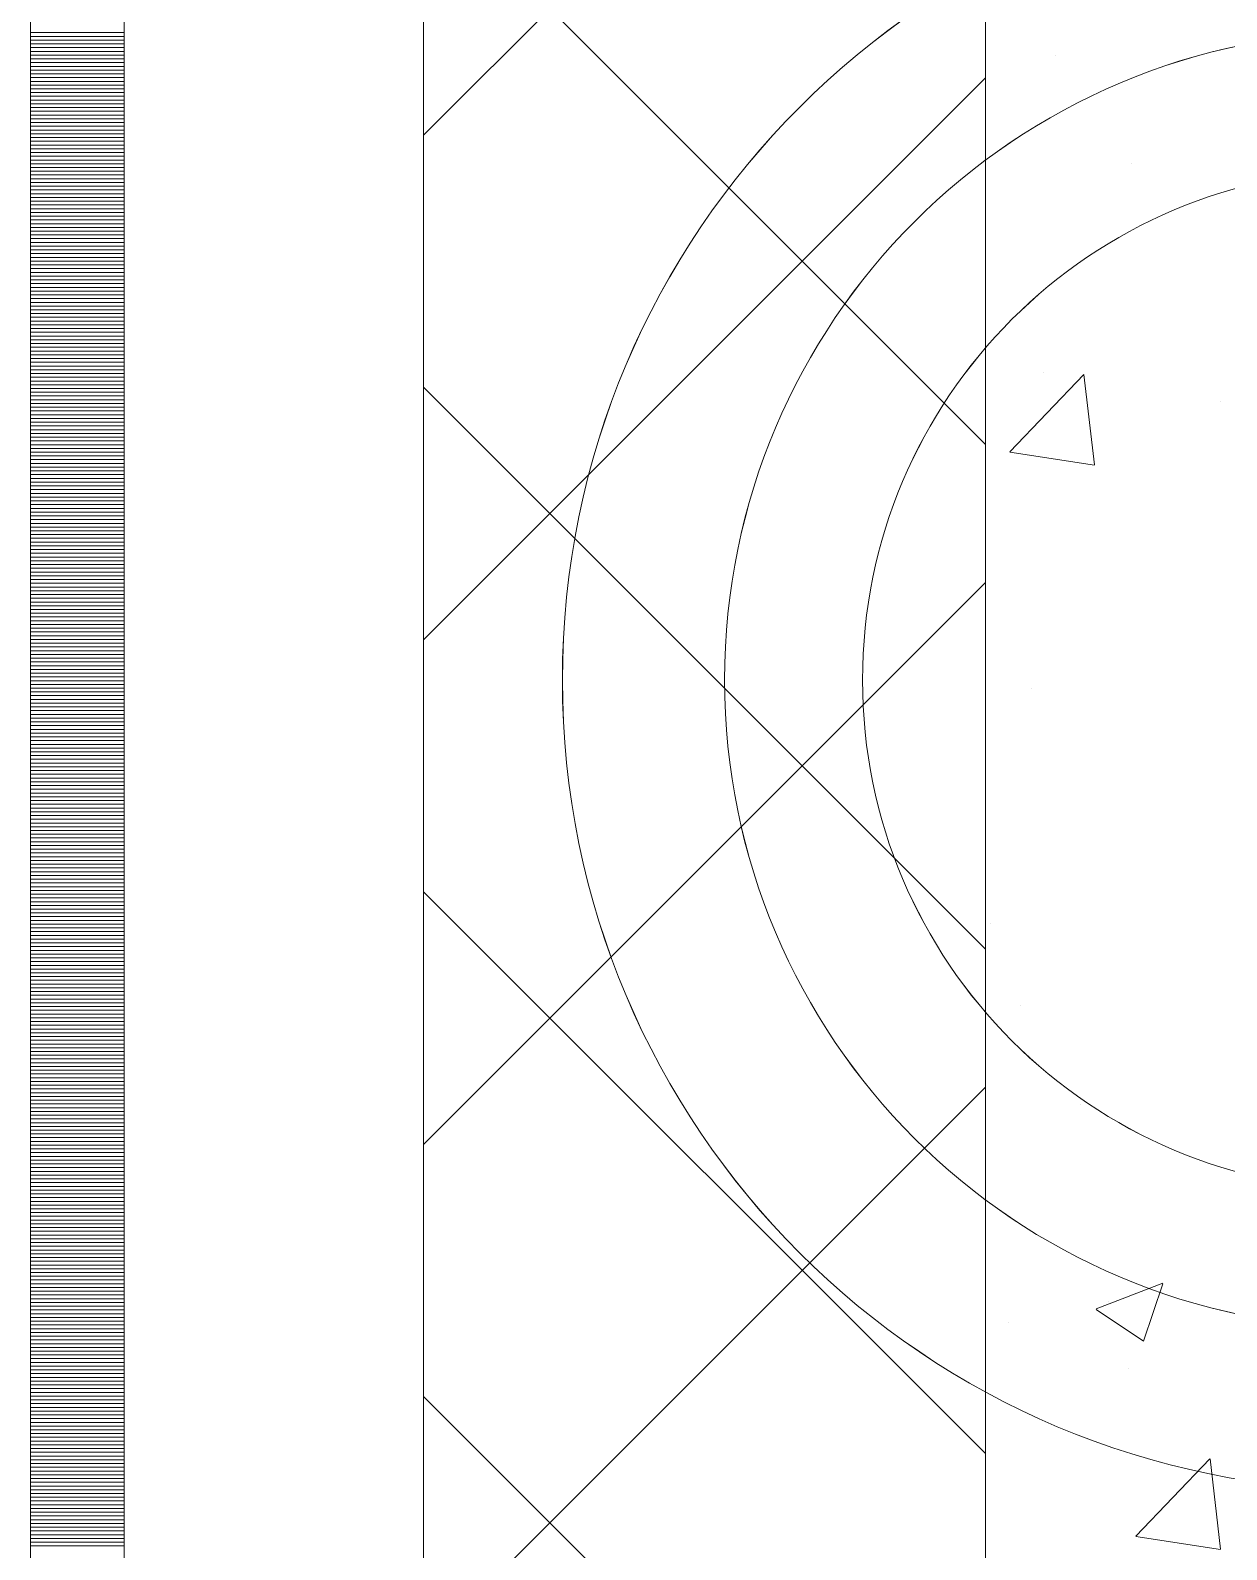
# Model space of a CAD drawing. Header units: millimetres. Extents: x 470010 to 1231400, y -134005 to 421770.
# Drawn here: x 672518.6 to 672838, y -55801.5 to -55395.9 of the extents above; entities that cross this region are included whole.
import ezdxf
from ezdxf.enums import TextEntityAlignment as Align

# ---------------------------------------------------------------- set-up
doc = ezdxf.new("R2010")
doc.units = ezdxf.units.MM
doc.linetypes.add('DASHED', pattern=[19.05, 12.7, -6.35])
doc.layers.get('Defpoints').update_dxf_attribs({"color": 140})
doc.layers.add('АР_Делит', color=120, linetype='Continuous', lineweight=0, plot=False)
for name, color, linetype, lineweight in [('АР_Стены ПЕНОблок', 52, 'Continuous', 20), ('АР_Тонкая', 254, 'Continuous', 5), ('АР_Утеплитель', 31, 'Continuous', 0), ('АР_Штриховка', 8, 'Continuous', 0)]:
    doc.layers.add(name, color=color, linetype=linetype, lineweight=lineweight)
doc.layers.add('РД_Оси_100', color=7, linetype='Continuous', lineweight=0, true_color=0x525252)
doc.styles.add('style1', font='ARIALN.TTF')

# ---------------------------------------------------------------- blocks, each defined once
blk = doc.blocks.new('СОШ_2200_АР_ОСИ_М100_28.05.24')
at = {"layer": 'АР_Делит', "color": 251, "linetype": 'DASHED', "true_color": 0x636466}
blk.add_lwpolyline([(114955, 135155), (114955, -355), (93595.036, -355), (93595.036, 13855), (94145, 13855), (94145, 68320), (66055, 68320), (66055, 13857.73), (83455, 13857.73), (83455, -355), (45245, -355), (45245, 13145), (44695, 13145), (44695, 26755), (45245, 26755), (45245, 68320), (20455, 68320), (20455, 26755), (27955, 26755), (27955, 13145), (-355, 13145), (-355, 100855)], dxfattribs=at)
blk = doc.blocks.new('A$C9108343f')
at = {"layer": 'АР_Делит', "color": 18, "true_color": 0x000000}
for radius in [216.34, 173.04, 136.21]:
    blk.add_circle((7158.34, 44796.92), radius, dxfattribs=at)
at = {"layer": 'АР_Стены ПЕНОблок', "color": 18, "linetype": 'Continuous', "lineweight": 20, "true_color": 0x000000}
blk.add_line((7054.96, 97555), (7054.96, 21355), dxfattribs=at)
at = {"layer": 'АР_Тонкая', "color": 18, "linetype": 'Continuous', "lineweight": 5, "true_color": 0x000000}
for p, q in [((6799.96, 97555), (6799.96, 21355)), ((6824.96, 97555), (6824.96, 21355)), ((6824.96, 21355), (6824.96, 97555)), ((6904.96, 21355), (6904.96, 97555))]:
    blk.add_line(p, q, dxfattribs=at)
at = {"layer": 'АР_Утеплитель', "color": 18, "linetype": 'Continuous', "lineweight": 0, "true_color": 0x000000}
for p, q in [((6904.96, 97555), (6904.96, 21355)), ((7054.96, 21355), (7054.96, 97555))]:
    blk.add_line(p, q, dxfattribs=at)
at = {"layer": 'АР_Штриховка', "color": 18, "linetype": 'Continuous', "lineweight": 0, "true_color": 0x000000}
for p, q in [((6904.96, 44942.37), (7054.96, 45092.37)), ((7054.96, 44859.8), (6904.96, 45009.8)), ((6799.96, 44969.75), (6824.96, 44969.75)), ((6799.96, 44968.75), (6824.96, 44968.75)), ((6799.96, 44967.75), (6824.96, 44967.75)), ((6799.96, 44966.75), (6824.96, 44966.75)), ((6799.96, 44965.75), (6824.96, 44965.75)), ((6799.96, 44964.75), (6824.96, 44964.75)), ((6799.96, 44963.75), (6824.96, 44963.75)), ((7073.54, 44963.68), (7073.54, 44963.68)), ((6799.96, 44962.75), (6824.96, 44962.75)), ((6799.96, 44961.75), (6824.96, 44961.75)), ((6799.96, 44960.75), (6824.96, 44960.75)), ((6799.96, 44959.75), (6824.96, 44959.75)), ((6799.96, 44958.75), (6824.96, 44958.75)), ((6799.96, 44957.75), (6824.96, 44957.75)), ((6799.96, 44956.75), (6824.96, 44956.75)), ((6799.96, 44955.75), (6824.96, 44955.75)), ((6799.96, 44954.75), (6824.96, 44954.75)), ((6904.96, 44807.66), (7054.96, 44957.66)), ((6799.96, 44953.75), (6824.96, 44953.75)), ((6799.96, 44952.75), (6824.96, 44952.75)), ((6799.96, 44951.75), (6824.96, 44951.75)), ((6799.96, 44950.75), (6824.96, 44950.75)), ((6799.96, 44949.75), (6824.96, 44949.75)), ((6799.96, 44948.75), (6824.96, 44948.75)), ((6799.96, 44947.75), (6824.96, 44947.75)), ((6799.96, 44946.75), (6824.96, 44946.75)), ((6799.96, 44945.75), (6824.96, 44945.75)), ((6799.96, 44944.75), (6824.96, 44944.75)), ((6799.96, 44943.75), (6824.96, 44943.75)), ((6799.96, 44942.75), (6824.96, 44942.75)), ((6799.96, 44941.75), (6824.96, 44941.75)), ((6799.96, 44940.75), (6824.96, 44940.75)), ((6799.96, 44939.75), (6824.96, 44939.75)), ((6799.96, 44938.75), (6824.96, 44938.75)), ((6799.96, 44937.75), (6824.96, 44937.75)), ((6799.96, 44936.75), (6824.96, 44936.75)), ((6799.96, 44935.75), (6824.96, 44935.75)), ((6799.96, 44934.75), (6824.96, 44934.75)), ((7093.9, 44934.73), (7093.9, 44934.73)), ((6799.96, 44933.75), (6824.96, 44933.75)), ((6799.96, 44932.75), (6824.96, 44932.75)), ((6799.96, 44931.75), (6824.96, 44931.75)), ((6799.96, 44930.75), (6824.96, 44930.75)), ((6799.96, 44929.75), (6824.96, 44929.75)), ((6799.96, 44928.75), (6824.96, 44928.75)), ((6799.96, 44927.75), (6824.96, 44927.75)), ((6799.96, 44926.75), (6824.96, 44926.75)), ((6799.96, 44925.75), (6824.96, 44925.75)), ((6799.96, 44924.75), (6824.96, 44924.75)), ((6799.96, 44923.75), (6824.96, 44923.75)), ((6799.96, 44922.75), (6824.96, 44922.75)), ((6799.96, 44921.75), (6824.96, 44921.75)), ((6799.96, 44920.75), (6824.96, 44920.75)), ((6799.96, 44919.75), (6824.96, 44919.75)), ((6799.96, 44918.75), (6824.96, 44918.75)), ((6799.96, 44917.75), (6824.96, 44917.75)), ((6799.96, 44916.75), (6824.96, 44916.75)), ((6799.96, 44915.75), (6824.96, 44915.75)), ((6799.96, 44914.75), (6824.96, 44914.75)), ((6799.96, 44913.75), (6824.96, 44913.75)), ((6799.96, 44912.75), (6824.96, 44912.75)), ((6799.96, 44911.75), (6824.96, 44911.75)), ((6799.96, 44910.75), (6824.96, 44910.75)), ((6799.96, 44909.75), (6824.96, 44909.75)), ((6799.96, 44908.75), (6824.96, 44908.75)), ((6799.96, 44907.75), (6824.96, 44907.75)), ((6799.96, 44906.75), (6824.96, 44906.75)), ((6799.96, 44905.75), (6824.96, 44905.75)), ((6799.96, 44904.75), (6824.96, 44904.75)), ((6799.96, 44903.75), (6824.96, 44903.75)), ((6799.96, 44902.75), (6824.96, 44902.75)), ((6799.96, 44901.75), (6824.96, 44901.75)), ((6799.96, 44900.75), (6824.96, 44900.75)), ((6799.96, 44899.75), (6824.96, 44899.75)), ((6799.96, 44898.75), (6824.96, 44898.75)), ((6799.96, 44897.75), (6824.96, 44897.75)), ((6799.96, 44896.75), (6824.96, 44896.75)), ((6799.96, 44895.75), (6824.96, 44895.75)), ((6799.96, 44894.75), (6824.96, 44894.75)), ((6799.96, 44893.75), (6824.96, 44893.75)), ((6799.96, 44892.75), (6824.96, 44892.75)), ((6799.96, 44891.75), (6824.96, 44891.75)), ((6799.96, 44890.75), (6824.96, 44890.75)), ((6799.96, 44889.75), (6824.96, 44889.75)), ((6799.96, 44888.75), (6824.96, 44888.75)), ((6799.96, 44887.75), (6824.96, 44887.75)), ((6799.96, 44886.75), (6824.96, 44886.75)), ((6799.96, 44885.75), (6824.96, 44885.75)), ((6799.96, 44884.75), (6824.96, 44884.75)), ((6799.96, 44883.75), (6824.96, 44883.75)), ((6799.96, 44882.75), (6824.96, 44882.75)), ((6799.96, 44881.75), (6824.96, 44881.75)), ((6799.96, 44880.75), (6824.96, 44880.75)), ((6799.96, 44879.75), (6824.96, 44879.75)), ((6799.96, 44878.75), (6824.96, 44878.75)), ((6799.96, 44877.75), (6824.96, 44877.75)), ((7061.43, 44857.85), (7081.21, 44878.47)), ((7070.45, 44879.12), (7070.45, 44879.12)), ((7084.07, 44854.35), (7081.26, 44878.47)), ((6799.96, 44876.75), (6824.96, 44876.75)), ((6799.96, 44875.75), (6824.96, 44875.75)), ((6799.96, 44874.75), (6824.96, 44874.75)), ((6799.96, 44873.75), (6824.96, 44873.75)), ((7054.96, 44725.09), (6904.96, 44875.09)), ((6799.96, 44872.75), (6824.96, 44872.75)), ((6799.96, 44871.75), (6824.96, 44871.75)), ((6799.96, 44870.75), (6824.96, 44870.75)), ((6799.96, 44869.75), (6824.96, 44869.75)), ((7117.71, 44871.24), (7117.71, 44871.24)), ((6799.96, 44868.75), (6824.96, 44868.75)), ((6799.96, 44867.75), (6824.96, 44867.75)), ((6799.96, 44866.75), (6824.96, 44866.75)), ((6799.96, 44865.75), (6824.96, 44865.75)), ((6799.96, 44864.75), (6824.96, 44864.75)), ((6799.96, 44863.75), (6824.96, 44863.75)), ((6799.96, 44862.75), (6824.96, 44862.75)), ((6799.96, 44861.75), (6824.96, 44861.75)), ((6799.96, 44860.75), (6824.96, 44860.75)), ((6799.96, 44859.75), (6824.96, 44859.75)), ((6799.96, 44858.75), (6824.96, 44858.75)), ((6799.96, 44857.75), (6824.96, 44857.75)), ((7061.47, 44857.76), (7084.06, 44854.26)), ((6799.96, 44856.75), (6824.96, 44856.75)), ((6799.96, 44855.75), (6824.96, 44855.75)), ((6799.96, 44854.75), (6824.96, 44854.75)), ((6799.96, 44853.75), (6824.96, 44853.75)), ((6799.96, 44852.75), (6824.96, 44852.75)), ((6799.96, 44851.75), (6824.96, 44851.75)), ((6799.96, 44850.75), (6824.96, 44850.75)), ((6799.96, 44849.75), (6824.96, 44849.75)), ((6799.96, 44848.75), (6824.96, 44848.75)), ((6799.96, 44847.75), (6824.96, 44847.75)), ((6799.96, 44846.75), (6824.96, 44846.75)), ((6799.96, 44845.75), (6824.96, 44845.75)), ((6799.96, 44844.75), (6824.96, 44844.75)), ((6799.96, 44843.75), (6824.96, 44843.75)), ((6799.96, 44842.75), (6824.96, 44842.75)), ((6799.96, 44841.75), (6824.96, 44841.75)), ((6799.96, 44840.75), (6824.96, 44840.75)), ((6799.96, 44839.75), (6824.96, 44839.75)), ((6799.96, 44838.75), (6824.96, 44838.75)), ((6799.96, 44837.75), (6824.96, 44837.75)), ((6799.96, 44836.75), (6824.96, 44836.75)), ((6799.96, 44835.75), (6824.96, 44835.75)), ((6799.96, 44834.75), (6824.96, 44834.75)), ((6799.96, 44833.75), (6824.96, 44833.75)), ((6799.96, 44832.75), (6824.96, 44832.75)), ((6799.96, 44831.75), (6824.96, 44831.75)), ((6799.96, 44830.75), (6824.96, 44830.75)), ((6799.96, 44829.75), (6824.96, 44829.75)), ((6799.96, 44828.75), (6824.96, 44828.75)), ((6799.96, 44827.75), (6824.96, 44827.75)), ((6799.96, 44826.75), (6824.96, 44826.75)), ((6799.96, 44825.75), (6824.96, 44825.75)), ((6799.96, 44824.75), (6824.96, 44824.75)), ((6799.96, 44823.75), (6824.96, 44823.75)), ((6799.96, 44822.75), (6824.96, 44822.75)), ((6799.96, 44821.75), (6824.96, 44821.75)), ((6904.96, 44672.96), (7054.96, 44822.96)), ((6799.96, 44820.75), (6824.96, 44820.75)), ((6799.96, 44819.75), (6824.96, 44819.75)), ((6799.96, 44818.75), (6824.96, 44818.75)), ((6799.96, 44817.75), (6824.96, 44817.75)), ((6799.96, 44816.75), (6824.96, 44816.75)), ((6799.96, 44815.75), (6824.96, 44815.75)), ((6799.96, 44814.75), (6824.96, 44814.75)), ((6799.96, 44813.75), (6824.96, 44813.75)), ((6799.96, 44812.75), (6824.96, 44812.75)), ((6799.96, 44811.75), (6824.96, 44811.75)), ((6799.96, 44810.75), (6824.96, 44810.75)), ((6799.96, 44809.75), (6824.96, 44809.75)), ((6799.96, 44808.75), (6824.96, 44808.75)), ((6799.96, 44807.75), (6824.96, 44807.75)), ((6799.96, 44806.75), (6824.96, 44806.75)), ((6799.96, 44805.75), (6824.96, 44805.75)), ((6799.96, 44804.75), (6824.96, 44804.75)), ((6799.96, 44803.75), (6824.96, 44803.75)), ((6799.96, 44802.75), (6824.96, 44802.75)), ((6799.96, 44801.75), (6824.96, 44801.75)), ((6799.96, 44800.75), (6824.96, 44800.75)), ((6799.96, 44799.75), (6824.96, 44799.75)), ((6799.96, 44798.75), (6824.96, 44798.75)), ((6799.96, 44797.75), (6824.96, 44797.75)), ((6799.96, 44796.75), (6824.96, 44796.75)), ((6799.96, 44795.75), (6824.96, 44795.75)), ((6799.96, 44794.75), (6824.96, 44794.75)), ((6799.96, 44793.75), (6824.96, 44793.75)), ((6799.96, 44792.75), (6824.96, 44792.75)), ((7067.37, 44794.57), (7067.37, 44794.57)), ((6799.96, 44791.75), (6824.96, 44791.75)), ((6799.96, 44790.75), (6824.96, 44790.75)), ((6799.96, 44789.75), (6824.96, 44789.75)), ((6799.96, 44788.75), (6824.96, 44788.75)), ((6799.96, 44787.75), (6824.96, 44787.75)), ((6799.96, 44786.75), (6824.96, 44786.75)), ((6799.96, 44785.75), (6824.96, 44785.75)), ((6799.96, 44784.75), (6824.96, 44784.75)), ((6799.96, 44783.75), (6824.96, 44783.75)), ((6799.96, 44782.75), (6824.96, 44782.75)), ((6799.96, 44781.75), (6824.96, 44781.75)), ((6799.96, 44780.75), (6824.96, 44780.75)), ((6799.96, 44779.75), (6824.96, 44779.75)), ((6799.96, 44778.75), (6824.96, 44778.75)), ((6799.96, 44777.75), (6824.96, 44777.75)), ((6799.96, 44776.75), (6824.96, 44776.75)), ((6799.96, 44775.75), (6824.96, 44775.75)), ((6799.96, 44774.75), (6824.96, 44774.75)), ((6799.96, 44773.75), (6824.96, 44773.75)), ((6799.96, 44772.75), (6824.96, 44772.75)), ((6799.96, 44771.75), (6824.96, 44771.75)), ((6799.96, 44770.75), (6824.96, 44770.75)), ((6799.96, 44769.75), (6824.96, 44769.75)), ((6799.96, 44768.75), (6824.96, 44768.75)), ((6799.96, 44767.75), (6824.96, 44767.75)), ((6799.96, 44766.75), (6824.96, 44766.75)), ((6799.96, 44765.75), (6824.96, 44765.75)), ((6799.96, 44764.75), (6824.96, 44764.75)), ((6799.96, 44763.75), (6824.96, 44763.75)), ((6799.96, 44762.75), (6824.96, 44762.75)), ((6799.96, 44761.75), (6824.96, 44761.75)), ((6799.96, 44760.75), (6824.96, 44760.75)), ((6799.96, 44759.75), (6824.96, 44759.75)), ((6799.96, 44758.75), (6824.96, 44758.75)), ((6799.96, 44757.75), (6824.96, 44757.75)), ((6799.96, 44756.75), (6824.96, 44756.75)), ((6799.96, 44755.75), (6824.96, 44755.75)), ((6799.96, 44754.75), (6824.96, 44754.75)), ((6799.96, 44753.75), (6824.96, 44753.75)), ((6799.96, 44752.75), (6824.96, 44752.75)), ((6799.96, 44751.75), (6824.96, 44751.75)), ((6799.96, 44750.75), (6824.96, 44750.75)), ((6799.96, 44749.75), (6824.96, 44749.75)), ((6799.96, 44748.75), (6824.96, 44748.75)), ((6799.96, 44747.75), (6824.96, 44747.75)), ((6799.96, 44746.75), (6824.96, 44746.75)), ((6799.96, 44745.75), (6824.96, 44745.75)), ((6799.96, 44744.75), (6824.96, 44744.75)), ((6799.96, 44743.75), (6824.96, 44743.75)), ((6799.96, 44742.75), (6824.96, 44742.75)), ((6799.96, 44741.75), (6824.96, 44741.75)), ((6799.96, 44740.75), (6824.96, 44740.75)), ((7054.96, 44590.39), (6904.96, 44740.39)), ((6799.96, 44739.75), (6824.96, 44739.75)), ((6799.96, 44738.75), (6824.96, 44738.75)), ((6799.96, 44737.75), (6824.96, 44737.75)), ((6799.96, 44736.75), (6824.96, 44736.75)), ((6799.96, 44735.75), (6824.96, 44735.75)), ((6799.96, 44734.75), (6824.96, 44734.75)), ((6799.96, 44733.75), (6824.96, 44733.75)), ((6799.96, 44732.75), (6824.96, 44732.75)), ((6799.96, 44731.75), (6824.96, 44731.75)), ((7056.42, 44731.86), (7056.42, 44731.86)), ((6799.96, 44730.75), (6824.96, 44730.75)), ((6799.96, 44729.75), (6824.96, 44729.75)), ((6799.96, 44728.75), (6824.96, 44728.75)), ((6799.96, 44727.75), (6824.96, 44727.75)), ((6799.96, 44726.75), (6824.96, 44726.75)), ((6799.96, 44725.75), (6824.96, 44725.75)), ((6799.96, 44724.75), (6824.96, 44724.75)), ((6799.96, 44723.75), (6824.96, 44723.75)), ((6799.96, 44722.75), (6824.96, 44722.75)), ((6799.96, 44721.75), (6824.96, 44721.75)), ((6799.96, 44720.75), (6824.96, 44720.75)), ((6799.96, 44719.75), (6824.96, 44719.75)), ((6799.96, 44718.75), (6824.96, 44718.75)), ((6799.96, 44717.75), (6824.96, 44717.75)), ((6799.96, 44716.75), (6824.96, 44716.75)), ((6799.96, 44715.75), (6824.96, 44715.75)), ((6799.96, 44714.75), (6824.96, 44714.75)), ((6799.96, 44713.75), (6824.96, 44713.75)), ((6799.96, 44712.75), (6824.96, 44712.75)), ((6799.96, 44711.75), (6824.96, 44711.75)), ((6799.96, 44710.75), (6824.96, 44710.75)), ((6799.96, 44709.75), (6824.96, 44709.75)), ((6799.96, 44708.75), (6824.96, 44708.75)), ((6799.96, 44707.75), (6824.96, 44707.75)), ((7064.28, 44710.01), (7064.28, 44710.01)), ((6799.96, 44706.75), (6824.96, 44706.75)), ((6799.96, 44705.75), (6824.96, 44705.75)), ((6799.96, 44704.75), (6824.96, 44704.75)), ((6799.96, 44703.75), (6824.96, 44703.75)), ((6799.96, 44702.75), (6824.96, 44702.75)), ((6799.96, 44701.75), (6824.96, 44701.75)), ((6799.96, 44700.75), (6824.96, 44700.75)), ((6799.96, 44699.75), (6824.96, 44699.75)), ((6799.96, 44698.75), (6824.96, 44698.75)), ((6799.96, 44697.75), (6824.96, 44697.75)), ((6799.96, 44696.75), (6824.96, 44696.75)), ((6799.96, 44695.75), (6824.96, 44695.75)), ((6799.96, 44694.75), (6824.96, 44694.75)), ((6799.96, 44693.75), (6824.96, 44693.75)), ((6799.96, 44692.75), (6824.96, 44692.75)), ((6799.96, 44691.75), (6824.96, 44691.75)), ((6799.96, 44690.75), (6824.96, 44690.75)), ((6799.96, 44689.75), (6824.96, 44689.75)), ((6799.96, 44688.75), (6824.96, 44688.75)), ((6799.96, 44687.75), (6824.96, 44687.75)), ((6904.96, 44538.25), (7054.96, 44688.25)), ((6799.96, 44686.75), (6824.96, 44686.75)), ((6799.96, 44685.75), (6824.96, 44685.75)), ((6799.96, 44684.75), (6824.96, 44684.75)), ((6799.96, 44683.75), (6824.96, 44683.75)), ((7080.26, 44683.55), (7080.26, 44683.55)), ((6799.96, 44682.75), (6824.96, 44682.75)), ((6799.96, 44681.75), (6824.96, 44681.75)), ((6799.96, 44680.75), (6824.96, 44680.75)), ((6799.96, 44679.75), (6824.96, 44679.75)), ((6799.96, 44678.75), (6824.96, 44678.75)), ((6799.96, 44677.75), (6824.96, 44677.75)), ((6799.96, 44676.75), (6824.96, 44676.75)), ((6799.96, 44675.75), (6824.96, 44675.75)), ((6799.96, 44674.75), (6824.96, 44674.75)), ((6799.96, 44673.75), (6824.96, 44673.75)), ((6799.96, 44672.75), (6824.96, 44672.75)), ((6799.96, 44671.75), (6824.96, 44671.75)), ((6799.96, 44670.75), (6824.96, 44670.75)), ((6799.96, 44669.75), (6824.96, 44669.75)), ((6799.96, 44668.75), (6824.96, 44668.75)), ((6799.96, 44667.75), (6824.96, 44667.75)), ((6799.96, 44666.75), (6824.96, 44666.75)), ((6799.96, 44665.75), (6824.96, 44665.75)), ((6799.96, 44664.75), (6824.96, 44664.75)), ((6799.96, 44663.75), (6824.96, 44663.75)), ((6799.96, 44662.75), (6824.96, 44662.75)), ((6799.96, 44661.75), (6824.96, 44661.75)), ((6799.96, 44660.75), (6824.96, 44660.75)), ((6799.96, 44659.75), (6824.96, 44659.75)), ((6799.96, 44658.75), (6824.96, 44658.75)), ((6799.96, 44657.75), (6824.96, 44657.75)), ((6799.96, 44656.75), (6824.96, 44656.75)), ((6799.96, 44655.75), (6824.96, 44655.75)), ((6799.96, 44654.75), (6824.96, 44654.75)), ((6799.96, 44653.75), (6824.96, 44653.75)), ((6799.96, 44652.75), (6824.96, 44652.75)), ((6799.96, 44651.75), (6824.96, 44651.75)), ((6799.96, 44650.75), (6824.96, 44650.75)), ((6799.96, 44649.75), (6824.96, 44649.75)), ((6799.96, 44648.75), (6824.96, 44648.75)), ((6799.96, 44647.75), (6824.96, 44647.75)), ((6799.96, 44646.75), (6824.96, 44646.75)), ((6799.96, 44645.75), (6824.96, 44645.75)), ((6799.96, 44644.75), (6824.96, 44644.75)), ((6799.96, 44643.75), (6824.96, 44643.75)), ((6799.96, 44642.75), (6824.96, 44642.75)), ((6799.96, 44641.75), (6824.96, 44641.75)), ((6799.96, 44640.75), (6824.96, 44640.75)), ((6799.96, 44639.75), (6824.96, 44639.75)), ((6799.96, 44638.75), (6824.96, 44638.75)), ((6799.96, 44637.75), (6824.96, 44637.75)), ((6799.96, 44636.75), (6824.96, 44636.75)), ((6799.96, 44635.75), (6824.96, 44635.75)), ((6799.96, 44634.75), (6824.96, 44634.75)), ((7084.54, 44629.05), (7102.32, 44635.87)), ((7097.12, 44620.39), (7102.27, 44635.73)), ((6799.96, 44633.75), (6824.96, 44633.75)), ((6799.96, 44632.75), (6824.96, 44632.75)), ((6799.96, 44631.75), (6824.96, 44631.75)), ((6799.96, 44630.75), (6824.96, 44630.75)), ((7087.93, 44631.14), (7087.93, 44631.14)), ((6799.96, 44629.75), (6824.96, 44629.75)), ((6799.96, 44628.75), (6824.96, 44628.75)), ((6799.96, 44627.75), (6824.96, 44627.75)), ((6799.96, 44626.75), (6824.96, 44626.75)), ((7084.48, 44628.91), (7097.11, 44620.39)), ((6799.96, 44625.75), (6824.96, 44625.75)), ((6799.96, 44624.75), (6824.96, 44624.75)), ((6799.96, 44623.75), (6824.96, 44623.75)), ((6799.96, 44622.75), (6824.96, 44622.75)), ((7061.19, 44625.46), (7061.19, 44625.46)), ((6799.96, 44621.75), (6824.96, 44621.75)), ((6799.96, 44620.75), (6824.96, 44620.75)), ((6799.96, 44619.75), (6824.96, 44619.75)), ((6799.96, 44618.75), (6824.96, 44618.75)), ((6799.96, 44617.75), (6824.96, 44617.75)), ((6799.96, 44616.75), (6824.96, 44616.75)), ((6799.96, 44615.75), (6824.96, 44615.75)), ((6799.96, 44614.75), (6824.96, 44614.75)), ((6799.96, 44613.75), (6824.96, 44613.75)), ((6799.96, 44612.75), (6824.96, 44612.75)), ((6799.96, 44611.75), (6824.96, 44611.75)), ((6799.96, 44610.75), (6824.96, 44610.75)), ((7093.15, 44613.09), (7093.15, 44613.09)), ((6799.96, 44609.75), (6824.96, 44609.75)), ((6799.96, 44608.75), (6824.96, 44608.75)), ((6799.96, 44607.75), (6824.96, 44607.75)), ((6799.96, 44606.75), (6824.96, 44606.75)), ((6799.96, 44605.75), (6824.96, 44605.75)), ((6799.96, 44604.75), (6824.96, 44604.75)), ((6799.96, 44603.75), (6824.96, 44603.75)), ((6799.96, 44602.75), (6824.96, 44602.75)), ((7054.96, 44455.69), (6904.96, 44605.69)), ((6799.96, 44601.75), (6824.96, 44601.75)), ((6799.96, 44600.75), (6824.96, 44600.75)), ((6799.96, 44599.75), (6824.96, 44599.75)), ((6799.96, 44598.75), (6824.96, 44598.75)), ((6799.96, 44597.75), (6824.96, 44597.75)), ((6799.96, 44596.75), (6824.96, 44596.75)), ((6799.96, 44595.75), (6824.96, 44595.75)), ((6799.96, 44594.75), (6824.96, 44594.75)), ((6799.96, 44593.75), (6824.96, 44593.75)), ((6799.96, 44592.75), (6824.96, 44592.75)), ((6799.96, 44591.75), (6824.96, 44591.75)), ((6799.96, 44590.75), (6824.96, 44590.75)), ((6799.96, 44589.75), (6824.96, 44589.75)), ((6799.96, 44588.75), (6824.96, 44588.75)), ((6799.96, 44587.75), (6824.96, 44587.75)), ((6799.96, 44586.75), (6824.96, 44586.75)), ((6799.96, 44585.75), (6824.96, 44585.75)), ((7095.1, 44568.38), (7114.89, 44589)), ((7117.74, 44564.88), (7114.94, 44589)), ((6799.96, 44584.75), (6824.96, 44584.75)), ((6799.96, 44583.75), (6824.96, 44583.75)), ((6799.96, 44582.75), (6824.96, 44582.75)), ((6799.96, 44581.75), (6824.96, 44581.75)), ((6799.96, 44580.75), (6824.96, 44580.75)), ((6799.96, 44579.75), (6824.96, 44579.75)), ((6799.96, 44578.75), (6824.96, 44578.75)), ((6799.96, 44577.75), (6824.96, 44577.75)), ((6799.96, 44576.75), (6824.96, 44576.75)), ((6799.96, 44575.75), (6824.96, 44575.75)), ((6799.96, 44574.75), (6824.96, 44574.75)), ((6799.96, 44573.75), (6824.96, 44573.75)), ((6799.96, 44572.75), (6824.96, 44572.75)), ((6799.96, 44571.75), (6824.96, 44571.75)), ((6799.96, 44570.75), (6824.96, 44570.75)), ((6799.96, 44569.75), (6824.96, 44569.75)), ((6799.96, 44568.75), (6824.96, 44568.75)), ((6799.96, 44567.75), (6824.96, 44567.75)), ((6799.96, 44566.75), (6824.96, 44566.75)), ((6799.96, 44565.75), (6824.96, 44565.75)), ((7095.14, 44568.3), (7117.73, 44564.79))]:
    blk.add_line(p, q, dxfattribs=at)
at = {"layer": 'РД_Оси_100'}
blk.add_blockref('СОШ_2200_АР_ОСИ_М100_28.05.24', (7154.96, 6755), dxfattribs=at)
at = {"layer": 'Defpoints', "color": 18, "true_color": 0x000000, "style": 'style1'}
for p in [(143949.34, 316089.12), (143974.98, 281639.5), (143890.4, 273244.71), (143839.99, 264276.81), (143967.75, 254892.38), (12251.96, 104178.14), (12382.58, 96023.14)]:
    blk.add_attdef('АР-ПОМЕЩЕНИЕ:НАИМЕНОВАНИЕ', text='', height=100, dxfattribs=at).set_placement(p, align=Align.MIDDLE)
at = {"layer": 'Defpoints', "color": 18, "true_color": 0x000000, "style": 'style1', "flags": 8}
for p in [(143951.3, 279099.09), (143848.34, 269251.11), (143875.33, 260094.25), (144049.74, 250824.7), (163419.28, 238153.36), (155897.46, 237965.97), (183037.2, 237965.97), (143342.94, 237876.19)]:
    blk.add_attdef('АР-ПОМЕЩЕНИЕ:НАИМЕНОВАНИЕ', text='', height=100, dxfattribs=at).set_placement(p, align=Align.MIDDLE)

msp = doc.modelspace()

# ---------------------------------------------------------------- linework, layer by layer
at = {"layer": 'АР_Делит', "color": 18, "true_color": 0x000000}
for radius in [216.336, 173.036, 136.212]:
    msp.add_circle((672876.957, -55569.322), radius, dxfattribs=at)
at = {"layer": 'АР_Стены ПЕНОблок', "color": 18, "linetype": 'Continuous', "lineweight": 20, "true_color": 0x000000}
msp.add_line((672773.57, -2811.242), (672773.57, -79011.242), dxfattribs=at)
at = {"layer": 'АР_Тонкая', "color": 18, "linetype": 'Continuous', "lineweight": 5, "true_color": 0x000000}
for p, q in [((672518.57, -2811.242), (672518.57, -79011.242)), ((672543.57, -2811.242), (672543.57, -79011.242)), ((672543.57, -79011.242), (672543.57, -2811.242)), ((672623.57, -79011.242), (672623.57, -2811.242))]:
    msp.add_line(p, q, dxfattribs=at)
at = {"layer": 'АР_Утеплитель', "color": 18, "linetype": 'Continuous', "lineweight": 0, "true_color": 0x000000}
for p, q in [((672623.57, -2811.242), (672623.57, -79011.242)), ((672773.57, -79011.242), (672773.57, -2811.242))]:
    msp.add_line(p, q, dxfattribs=at)
at = {"layer": 'АР_Штриховка', "color": 18, "linetype": 'Continuous', "lineweight": 0, "true_color": 0x000000}
for p, q in [((672623.57, -55423.877), (672773.57, -55273.877)), ((672773.57, -55506.444), (672623.57, -55356.444)), ((672518.57, -55396.492), (672543.57, -55396.492)), ((672518.57, -55397.492), (672543.57, -55397.492)), ((672518.57, -55398.492), (672543.57, -55398.492)), ((672518.57, -55399.492), (672543.57, -55399.492)), ((672518.57, -55400.492), (672543.57, -55400.492)), ((672518.57, -55401.492), (672543.57, -55401.492)), ((672518.57, -55402.492), (672543.57, -55402.492)), ((672518.57, -55403.492), (672543.57, -55403.492)), ((672518.57, -55404.492), (672543.57, -55404.492)), ((672518.57, -55405.492), (672543.57, -55405.492)), ((672518.57, -55406.492), (672543.57, -55406.492)), ((672518.57, -55407.492), (672543.57, -55407.492)), ((672518.57, -55408.492), (672543.57, -55408.492)), ((672518.57, -55409.492), (672543.57, -55409.492)), ((672518.57, -55410.492), (672543.57, -55410.492)), ((672623.57, -55558.581), (672773.57, -55408.581)), ((672518.57, -55411.492), (672543.57, -55411.492)), ((672518.57, -55412.492), (672543.57, -55412.492)), ((672518.57, -55413.492), (672543.57, -55413.492)), ((672518.57, -55414.492), (672543.57, -55414.492)), ((672518.57, -55415.492), (672543.57, -55415.492)), ((672518.57, -55416.492), (672543.57, -55416.492)), ((672518.57, -55417.492), (672543.57, -55417.492)), ((672518.57, -55418.492), (672543.57, -55418.492)), ((672518.57, -55419.492), (672543.57, -55419.492)), ((672518.57, -55420.492), (672543.57, -55420.492)), ((672518.57, -55421.492), (672543.57, -55421.492)), ((672518.57, -55422.492), (672543.57, -55422.492)), ((672518.57, -55423.492), (672543.57, -55423.492)), ((672518.57, -55424.492), (672543.57, -55424.492)), ((672518.57, -55425.492), (672543.57, -55425.492)), ((672518.57, -55426.492), (672543.57, -55426.492)), ((672518.57, -55427.492), (672543.57, -55427.492)), ((672518.57, -55428.492), (672543.57, -55428.492)), ((672518.57, -55429.492), (672543.57, -55429.492)), ((672518.57, -55430.492), (672543.57, -55430.492)), ((672518.57, -55431.492), (672543.57, -55431.492)), ((672518.57, -55432.492), (672543.57, -55432.492)), ((672518.57, -55433.492), (672543.57, -55433.492)), ((672518.57, -55434.492), (672543.57, -55434.492)), ((672518.57, -55435.492), (672543.57, -55435.492)), ((672518.57, -55436.492), (672543.57, -55436.492)), ((672518.57, -55437.492), (672543.57, -55437.492)), ((672518.57, -55438.492), (672543.57, -55438.492)), ((672518.57, -55439.492), (672543.57, -55439.492)), ((672518.57, -55440.492), (672543.57, -55440.492)), ((672518.57, -55441.492), (672543.57, -55441.492)), ((672518.57, -55442.492), (672543.57, -55442.492)), ((672518.57, -55443.492), (672543.57, -55443.492)), ((672518.57, -55444.492), (672543.57, -55444.492)), ((672518.57, -55445.492), (672543.57, -55445.492)), ((672518.57, -55446.492), (672543.57, -55446.492)), ((672518.57, -55447.492), (672543.57, -55447.492)), ((672518.57, -55448.492), (672543.57, -55448.492)), ((672518.57, -55449.492), (672543.57, -55449.492)), ((672518.57, -55450.492), (672543.57, -55450.492)), ((672518.57, -55451.492), (672543.57, -55451.492)), ((672518.57, -55452.492), (672543.57, -55452.492)), ((672518.57, -55453.492), (672543.57, -55453.492)), ((672518.57, -55454.492), (672543.57, -55454.492)), ((672518.57, -55455.492), (672543.57, -55455.492)), ((672518.57, -55456.492), (672543.57, -55456.492)), ((672518.57, -55457.492), (672543.57, -55457.492)), ((672518.57, -55458.492), (672543.57, -55458.492)), ((672518.57, -55459.492), (672543.57, -55459.492)), ((672518.57, -55460.492), (672543.57, -55460.492)), ((672518.57, -55461.492), (672543.57, -55461.492)), ((672518.57, -55462.492), (672543.57, -55462.492)), ((672518.57, -55463.492), (672543.57, -55463.492)), ((672518.57, -55464.492), (672543.57, -55464.492)), ((672518.57, -55465.492), (672543.57, -55465.492)), ((672518.57, -55466.492), (672543.57, -55466.492)), ((672518.57, -55467.492), (672543.57, -55467.492)), ((672518.57, -55468.492), (672543.57, -55468.492)), ((672518.57, -55469.492), (672543.57, -55469.492)), ((672518.57, -55470.492), (672543.57, -55470.492)), ((672518.57, -55471.492), (672543.57, -55471.492)), ((672518.57, -55472.492), (672543.57, -55472.492)), ((672518.57, -55473.492), (672543.57, -55473.492)), ((672518.57, -55474.492), (672543.57, -55474.492)), ((672518.57, -55475.492), (672543.57, -55475.492)), ((672518.57, -55476.492), (672543.57, -55476.492)), ((672518.57, -55477.492), (672543.57, -55477.492)), ((672518.57, -55478.492), (672543.57, -55478.492)), ((672518.57, -55479.492), (672543.57, -55479.492)), ((672518.57, -55480.492), (672543.57, -55480.492)), ((672518.57, -55481.492), (672543.57, -55481.492)), ((672518.57, -55482.492), (672543.57, -55482.492)), ((672518.57, -55483.492), (672543.57, -55483.492)), ((672518.57, -55484.492), (672543.57, -55484.492)), ((672518.57, -55485.492), (672543.57, -55485.492)), ((672518.57, -55486.492), (672543.57, -55486.492)), ((672518.57, -55487.492), (672543.57, -55487.492)), ((672518.57, -55488.492), (672543.57, -55488.492)), ((672518.57, -55489.492), (672543.57, -55489.492)), ((672518.57, -55490.492), (672543.57, -55490.492)), ((672518.57, -55491.492), (672543.57, -55491.492)), ((672773.57, -55641.148), (672623.57, -55491.148)), ((672780.039, -55508.395), (672799.823, -55487.776)), ((672802.683, -55511.892), (672799.876, -55487.77)), ((672518.57, -55492.492), (672543.57, -55492.492)), ((672518.57, -55493.492), (672543.57, -55493.492)), ((672518.57, -55494.492), (672543.57, -55494.492)), ((672518.57, -55495.492), (672543.57, -55495.492)), ((672518.57, -55496.492), (672543.57, -55496.492)), ((672518.57, -55497.492), (672543.57, -55497.492)), ((672518.57, -55498.492), (672543.57, -55498.492)), ((672518.57, -55499.492), (672543.57, -55499.492)), ((672518.57, -55500.492), (672543.57, -55500.492)), ((672518.57, -55501.492), (672543.57, -55501.492)), ((672518.57, -55502.492), (672543.57, -55502.492)), ((672518.57, -55503.492), (672543.57, -55503.492)), ((672518.57, -55504.492), (672543.57, -55504.492)), ((672518.57, -55505.492), (672543.57, -55505.492)), ((672518.57, -55506.492), (672543.57, -55506.492)), ((672518.57, -55507.492), (672543.57, -55507.492)), ((672518.57, -55508.492), (672543.57, -55508.492)), ((672518.57, -55509.492), (672543.57, -55509.492)), ((672518.57, -55510.492), (672543.57, -55510.492)), ((672518.57, -55511.492), (672543.57, -55511.492)), ((672780.079, -55508.479), (672802.669, -55511.982)), ((672518.57, -55512.492), (672543.57, -55512.492)), ((672518.57, -55513.492), (672543.57, -55513.492)), ((672518.57, -55514.492), (672543.57, -55514.492)), ((672518.57, -55515.492), (672543.57, -55515.492)), ((672518.57, -55516.492), (672543.57, -55516.492)), ((672518.57, -55517.492), (672543.57, -55517.492)), ((672518.57, -55518.492), (672543.57, -55518.492)), ((672518.57, -55519.492), (672543.57, -55519.492)), ((672518.57, -55520.492), (672543.57, -55520.492)), ((672518.57, -55521.492), (672543.57, -55521.492)), ((672518.57, -55522.492), (672543.57, -55522.492)), ((672518.57, -55523.492), (672543.57, -55523.492)), ((672518.57, -55524.492), (672543.57, -55524.492)), ((672518.57, -55525.492), (672543.57, -55525.492)), ((672518.57, -55526.492), (672543.57, -55526.492)), ((672518.57, -55527.492), (672543.57, -55527.492)), ((672518.57, -55528.492), (672543.57, -55528.492)), ((672518.57, -55529.492), (672543.57, -55529.492)), ((672518.57, -55530.492), (672543.57, -55530.492)), ((672518.57, -55531.492), (672543.57, -55531.492)), ((672518.57, -55532.492), (672543.57, -55532.492)), ((672518.57, -55533.492), (672543.57, -55533.492)), ((672518.57, -55534.492), (672543.57, -55534.492)), ((672518.57, -55535.492), (672543.57, -55535.492)), ((672518.57, -55536.492), (672543.57, -55536.492)), ((672518.57, -55537.492), (672543.57, -55537.492)), ((672518.57, -55538.492), (672543.57, -55538.492)), ((672518.57, -55539.492), (672543.57, -55539.492)), ((672518.57, -55540.492), (672543.57, -55540.492)), ((672518.57, -55541.492), (672543.57, -55541.492)), ((672518.57, -55542.492), (672543.57, -55542.492)), ((672518.57, -55543.492), (672543.57, -55543.492)), ((672518.57, -55544.492), (672543.57, -55544.492)), ((672623.57, -55693.285), (672773.57, -55543.285)), ((672518.57, -55545.492), (672543.57, -55545.492)), ((672518.57, -55546.492), (672543.57, -55546.492)), ((672518.57, -55547.492), (672543.57, -55547.492)), ((672518.57, -55548.492), (672543.57, -55548.492)), ((672518.57, -55549.492), (672543.57, -55549.492)), ((672518.57, -55550.492), (672543.57, -55550.492)), ((672518.57, -55551.492), (672543.57, -55551.492)), ((672518.57, -55552.492), (672543.57, -55552.492)), ((672518.57, -55553.492), (672543.57, -55553.492)), ((672518.57, -55554.492), (672543.57, -55554.492)), ((672518.57, -55555.492), (672543.57, -55555.492)), ((672518.57, -55556.492), (672543.57, -55556.492)), ((672518.57, -55557.492), (672543.57, -55557.492)), ((672518.57, -55558.492), (672543.57, -55558.492)), ((672518.57, -55559.492), (672543.57, -55559.492)), ((672518.57, -55560.492), (672543.57, -55560.492)), ((672518.57, -55561.492), (672543.57, -55561.492)), ((672518.57, -55562.492), (672543.57, -55562.492)), ((672518.57, -55563.492), (672543.57, -55563.492)), ((672518.57, -55564.492), (672543.57, -55564.492)), ((672518.57, -55565.492), (672543.57, -55565.492)), ((672518.57, -55566.492), (672543.57, -55566.492)), ((672518.57, -55567.492), (672543.57, -55567.492)), ((672518.57, -55568.492), (672543.57, -55568.492)), ((672518.57, -55569.492), (672543.57, -55569.492)), ((672518.57, -55570.492), (672543.57, -55570.492)), ((672518.57, -55571.492), (672543.57, -55571.492)), ((672518.57, -55572.492), (672543.57, -55572.492)), ((672518.57, -55573.492), (672543.57, -55573.492)), ((672518.57, -55574.492), (672543.57, -55574.492)), ((672518.57, -55575.492), (672543.57, -55575.492)), ((672518.57, -55576.492), (672543.57, -55576.492)), ((672518.57, -55577.492), (672543.57, -55577.492)), ((672518.57, -55578.492), (672543.57, -55578.492)), ((672518.57, -55579.492), (672543.57, -55579.492)), ((672518.57, -55580.492), (672543.57, -55580.492)), ((672518.57, -55581.492), (672543.57, -55581.492)), ((672518.57, -55582.492), (672543.57, -55582.492)), ((672518.57, -55583.492), (672543.57, -55583.492)), ((672518.57, -55584.492), (672543.57, -55584.492)), ((672518.57, -55585.492), (672543.57, -55585.492)), ((672518.57, -55586.492), (672543.57, -55586.492)), ((672518.57, -55587.492), (672543.57, -55587.492)), ((672518.57, -55588.492), (672543.57, -55588.492)), ((672518.57, -55589.492), (672543.57, -55589.492)), ((672518.57, -55590.492), (672543.57, -55590.492)), ((672518.57, -55591.492), (672543.57, -55591.492)), ((672518.57, -55592.492), (672543.57, -55592.492)), ((672518.57, -55593.492), (672543.57, -55593.492)), ((672518.57, -55594.492), (672543.57, -55594.492)), ((672518.57, -55595.492), (672543.57, -55595.492)), ((672518.57, -55596.492), (672543.57, -55596.492)), ((672518.57, -55597.492), (672543.57, -55597.492)), ((672518.57, -55598.492), (672543.57, -55598.492)), ((672518.57, -55599.492), (672543.57, -55599.492)), ((672518.57, -55600.492), (672543.57, -55600.492)), ((672518.57, -55601.492), (672543.57, -55601.492)), ((672518.57, -55602.492), (672543.57, -55602.492)), ((672518.57, -55603.492), (672543.57, -55603.492)), ((672518.57, -55604.492), (672543.57, -55604.492)), ((672518.57, -55605.492), (672543.57, -55605.492)), ((672518.57, -55606.492), (672543.57, -55606.492)), ((672518.57, -55607.492), (672543.57, -55607.492)), ((672518.57, -55608.492), (672543.57, -55608.492)), ((672518.57, -55609.492), (672543.57, -55609.492)), ((672518.57, -55610.492), (672543.57, -55610.492)), ((672518.57, -55611.492), (672543.57, -55611.492)), ((672518.57, -55612.492), (672543.57, -55612.492)), ((672518.57, -55613.492), (672543.57, -55613.492)), ((672518.57, -55614.492), (672543.57, -55614.492)), ((672518.57, -55615.492), (672543.57, -55615.492)), ((672518.57, -55616.492), (672543.57, -55616.492)), ((672518.57, -55617.492), (672543.57, -55617.492)), ((672518.57, -55618.492), (672543.57, -55618.492)), ((672518.57, -55619.492), (672543.57, -55619.492)), ((672518.57, -55620.492), (672543.57, -55620.492)), ((672518.57, -55621.492), (672543.57, -55621.492)), ((672518.57, -55622.492), (672543.57, -55622.492)), ((672518.57, -55623.492), (672543.57, -55623.492)), ((672518.57, -55624.492), (672543.57, -55624.492)), ((672518.57, -55625.492), (672543.57, -55625.492)), ((672518.57, -55626.492), (672543.57, -55626.492)), ((672518.57, -55627.492), (672543.57, -55627.492)), ((672518.57, -55628.492), (672543.57, -55628.492)), ((672518.57, -55629.492), (672543.57, -55629.492)), ((672773.57, -55775.852), (672623.57, -55625.852)), ((672518.57, -55630.492), (672543.57, -55630.492)), ((672518.57, -55631.492), (672543.57, -55631.492)), ((672518.57, -55632.492), (672543.57, -55632.492)), ((672518.57, -55633.492), (672543.57, -55633.492)), ((672518.57, -55634.492), (672543.57, -55634.492)), ((672518.57, -55635.492), (672543.57, -55635.492)), ((672518.57, -55636.492), (672543.57, -55636.492)), ((672518.57, -55637.492), (672543.57, -55637.492)), ((672518.57, -55638.492), (672543.57, -55638.492)), ((672518.57, -55639.492), (672543.57, -55639.492)), ((672518.57, -55640.492), (672543.57, -55640.492)), ((672518.57, -55641.492), (672543.57, -55641.492)), ((672518.57, -55642.492), (672543.57, -55642.492)), ((672518.57, -55643.492), (672543.57, -55643.492)), ((672518.57, -55644.492), (672543.57, -55644.492)), ((672518.57, -55645.492), (672543.57, -55645.492)), ((672518.57, -55646.492), (672543.57, -55646.492)), ((672518.57, -55647.492), (672543.57, -55647.492)), ((672518.57, -55648.492), (672543.57, -55648.492)), ((672518.57, -55649.492), (672543.57, -55649.492)), ((672518.57, -55650.492), (672543.57, -55650.492)), ((672518.57, -55651.492), (672543.57, -55651.492)), ((672518.57, -55652.492), (672543.57, -55652.492)), ((672518.57, -55653.492), (672543.57, -55653.492)), ((672518.57, -55654.492), (672543.57, -55654.492)), ((672518.57, -55655.492), (672543.57, -55655.492)), ((672518.57, -55656.492), (672543.57, -55656.492)), ((672518.57, -55657.492), (672543.57, -55657.492)), ((672518.57, -55658.492), (672543.57, -55658.492)), ((672518.57, -55659.492), (672543.57, -55659.492)), ((672518.57, -55660.492), (672543.57, -55660.492)), ((672518.57, -55661.492), (672543.57, -55661.492)), ((672518.57, -55662.492), (672543.57, -55662.492)), ((672518.57, -55663.492), (672543.57, -55663.492)), ((672518.57, -55664.492), (672543.57, -55664.492)), ((672518.57, -55665.492), (672543.57, -55665.492)), ((672518.57, -55666.492), (672543.57, -55666.492)), ((672518.57, -55667.492), (672543.57, -55667.492)), ((672518.57, -55668.492), (672543.57, -55668.492)), ((672518.57, -55669.492), (672543.57, -55669.492)), ((672518.57, -55670.492), (672543.57, -55670.492)), ((672518.57, -55671.492), (672543.57, -55671.492)), ((672518.57, -55672.492), (672543.57, -55672.492)), ((672518.57, -55673.492), (672543.57, -55673.492)), ((672518.57, -55674.492), (672543.57, -55674.492)), ((672518.57, -55675.492), (672543.57, -55675.492)), ((672518.57, -55676.492), (672543.57, -55676.492)), ((672518.57, -55677.492), (672543.57, -55677.492)), ((672623.57, -55827.989), (672773.57, -55677.989)), ((672518.57, -55678.492), (672543.57, -55678.492)), ((672518.57, -55679.492), (672543.57, -55679.492)), ((672518.57, -55680.492), (672543.57, -55680.492)), ((672518.57, -55681.492), (672543.57, -55681.492)), ((672518.57, -55682.492), (672543.57, -55682.492)), ((672518.57, -55683.492), (672543.57, -55683.492)), ((672518.57, -55684.492), (672543.57, -55684.492)), ((672518.57, -55685.492), (672543.57, -55685.492)), ((672518.57, -55686.492), (672543.57, -55686.492)), ((672518.57, -55687.492), (672543.57, -55687.492)), ((672518.57, -55688.492), (672543.57, -55688.492)), ((672518.57, -55689.492), (672543.57, -55689.492)), ((672518.57, -55690.492), (672543.57, -55690.492)), ((672518.57, -55691.492), (672543.57, -55691.492)), ((672518.57, -55692.492), (672543.57, -55692.492)), ((672518.57, -55693.492), (672543.57, -55693.492)), ((672518.57, -55694.492), (672543.57, -55694.492)), ((672518.57, -55695.492), (672543.57, -55695.492)), ((672518.57, -55696.492), (672543.57, -55696.492)), ((672518.57, -55697.492), (672543.57, -55697.492)), ((672518.57, -55698.492), (672543.57, -55698.492)), ((672518.57, -55699.492), (672543.57, -55699.492)), ((672518.57, -55700.492), (672543.57, -55700.492)), ((672518.57, -55701.492), (672543.57, -55701.492)), ((672518.57, -55702.492), (672543.57, -55702.492)), ((672518.57, -55703.492), (672543.57, -55703.492)), ((672518.57, -55704.492), (672543.57, -55704.492)), ((672518.57, -55705.492), (672543.57, -55705.492)), ((672518.57, -55706.492), (672543.57, -55706.492)), ((672518.57, -55707.492), (672543.57, -55707.492)), ((672518.57, -55708.492), (672543.57, -55708.492)), ((672518.57, -55709.492), (672543.57, -55709.492)), ((672518.57, -55710.492), (672543.57, -55710.492)), ((672518.57, -55711.492), (672543.57, -55711.492)), ((672518.57, -55712.492), (672543.57, -55712.492)), ((672518.57, -55713.492), (672543.57, -55713.492)), ((672518.57, -55714.492), (672543.57, -55714.492)), ((672518.57, -55715.492), (672543.57, -55715.492)), ((672518.57, -55716.492), (672543.57, -55716.492)), ((672518.57, -55717.492), (672543.57, -55717.492)), ((672518.57, -55718.492), (672543.57, -55718.492)), ((672518.57, -55719.492), (672543.57, -55719.492)), ((672518.57, -55720.492), (672543.57, -55720.492)), ((672518.57, -55721.492), (672543.57, -55721.492)), ((672518.57, -55722.492), (672543.57, -55722.492)), ((672518.57, -55723.492), (672543.57, -55723.492)), ((672518.57, -55724.492), (672543.57, -55724.492)), ((672518.57, -55725.492), (672543.57, -55725.492)), ((672518.57, -55726.492), (672543.57, -55726.492)), ((672518.57, -55727.492), (672543.57, -55727.492)), ((672518.57, -55728.492), (672543.57, -55728.492)), ((672518.57, -55729.492), (672543.57, -55729.492)), ((672518.57, -55730.492), (672543.57, -55730.492)), ((672803.151, -55737.197), (672820.936, -55730.37)), ((672815.737, -55745.857), (672820.887, -55730.508)), ((672518.57, -55731.492), (672543.57, -55731.492)), ((672518.57, -55732.492), (672543.57, -55732.492)), ((672518.57, -55733.492), (672543.57, -55733.492)), ((672518.57, -55734.492), (672543.57, -55734.492)), ((672518.57, -55735.492), (672543.57, -55735.492)), ((672518.57, -55736.492), (672543.57, -55736.492)), ((672518.57, -55737.492), (672543.57, -55737.492)), ((672518.57, -55738.492), (672543.57, -55738.492)), ((672803.09, -55737.331), (672815.725, -55745.853)), ((672518.57, -55739.492), (672543.57, -55739.492)), ((672518.57, -55740.492), (672543.57, -55740.492)), ((672518.57, -55741.492), (672543.57, -55741.492)), ((672518.57, -55742.492), (672543.57, -55742.492)), ((672518.57, -55743.492), (672543.57, -55743.492)), ((672518.57, -55744.492), (672543.57, -55744.492)), ((672518.57, -55745.492), (672543.57, -55745.492)), ((672518.57, -55746.492), (672543.57, -55746.492)), ((672518.57, -55747.492), (672543.57, -55747.492)), ((672518.57, -55748.492), (672543.57, -55748.492)), ((672518.57, -55749.492), (672543.57, -55749.492)), ((672518.57, -55750.492), (672543.57, -55750.492)), ((672518.57, -55751.492), (672543.57, -55751.492)), ((672518.57, -55752.492), (672543.57, -55752.492)), ((672518.57, -55753.492), (672543.57, -55753.492)), ((672518.57, -55754.492), (672543.57, -55754.492)), ((672518.57, -55755.492), (672543.57, -55755.492)), ((672518.57, -55756.492), (672543.57, -55756.492)), ((672518.57, -55757.492), (672543.57, -55757.492)), ((672518.57, -55758.492), (672543.57, -55758.492)), ((672518.57, -55759.492), (672543.57, -55759.492)), ((672518.57, -55760.492), (672543.57, -55760.492)), ((672518.57, -55761.492), (672543.57, -55761.492)), ((672518.57, -55762.492), (672543.57, -55762.492)), ((672518.57, -55763.492), (672543.57, -55763.492)), ((672773.57, -55910.555), (672623.57, -55760.555)), ((672518.57, -55764.492), (672543.57, -55764.492)), ((672518.57, -55765.492), (672543.57, -55765.492)), ((672518.57, -55766.492), (672543.57, -55766.492)), ((672518.57, -55767.492), (672543.57, -55767.492)), ((672518.57, -55768.492), (672543.57, -55768.492)), ((672518.57, -55769.492), (672543.57, -55769.492)), ((672518.57, -55770.492), (672543.57, -55770.492)), ((672518.57, -55771.492), (672543.57, -55771.492)), ((672518.57, -55772.492), (672543.57, -55772.492)), ((672518.57, -55773.492), (672543.57, -55773.492)), ((672518.57, -55774.492), (672543.57, -55774.492)), ((672518.57, -55775.492), (672543.57, -55775.492)), ((672518.57, -55776.492), (672543.57, -55776.492)), ((672518.57, -55777.492), (672543.57, -55777.492)), ((672518.57, -55778.492), (672543.57, -55778.492)), ((672518.57, -55779.492), (672543.57, -55779.492)), ((672813.714, -55797.863), (672833.498, -55777.244)), ((672836.357, -55801.361), (672833.551, -55777.238)), ((672518.57, -55780.492), (672543.57, -55780.492)), ((672518.57, -55781.492), (672543.57, -55781.492)), ((672518.57, -55782.492), (672543.57, -55782.492)), ((672518.57, -55783.492), (672543.57, -55783.492)), ((672518.57, -55784.492), (672543.57, -55784.492)), ((672518.57, -55785.492), (672543.57, -55785.492)), ((672518.57, -55786.492), (672543.57, -55786.492)), ((672518.57, -55787.492), (672543.57, -55787.492)), ((672518.57, -55788.492), (672543.57, -55788.492)), ((672518.57, -55789.492), (672543.57, -55789.492)), ((672518.57, -55790.492), (672543.57, -55790.492)), ((672518.57, -55791.492), (672543.57, -55791.492)), ((672518.57, -55792.492), (672543.57, -55792.492)), ((672518.57, -55793.492), (672543.57, -55793.492)), ((672518.57, -55794.492), (672543.57, -55794.492)), ((672518.57, -55795.492), (672543.57, -55795.492)), ((672518.57, -55796.492), (672543.57, -55796.492)), ((672518.57, -55797.492), (672543.57, -55797.492)), ((672518.57, -55798.492), (672543.57, -55798.492)), ((672518.57, -55799.492), (672543.57, -55799.492)), ((672813.753, -55797.947), (672836.343, -55801.45)), ((672518.57, -55800.492), (672543.57, -55800.492))]:
    msp.add_line(p, q, dxfattribs=at)

# ---------------------------------------------------------------- block references
msp.add_blockref('A$C9108343f', (665718.612, -100366.242))
at = {"layer": 'РД_Оси_100'}
msp.add_blockref('СОШ_2200_АР_ОСИ_М100_28.05.24', (672873.57, -93611.242), dxfattribs=at)

doc.saveas('drawing.dxf')
